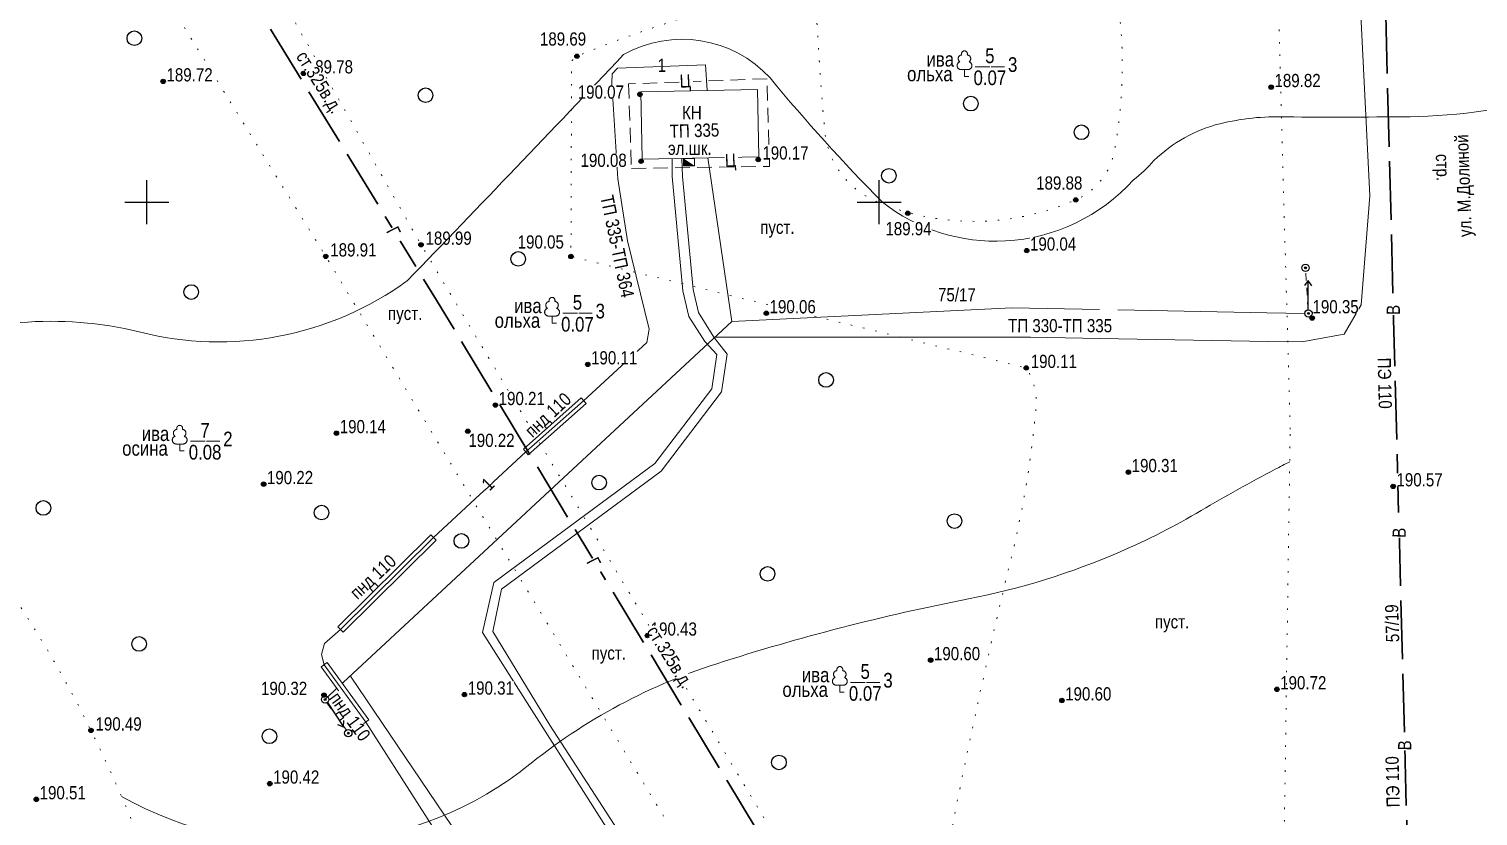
# Model space of a CAD drawing. Header units: millimetres. Extents: x 5990 to 6530, y 11480 to 11770.
# Drawn here: x 6092 to 6190.9, y 11658.1 to 11711.8 of the extents above; entities that cross this region are included whole.
import ezdxf
from ezdxf.enums import TextEntityAlignment as Align

# ---------------------------------------------------------------- set-up
doc = ezdxf.new("R2010")
doc.units = ezdxf.units.MM
for name, pattern in [('DOT', [0.5, 0, -0.5]), ('g5_01x1', [1, 0.5, -0.5]), ('g5_02x1', [1.5, 1, -0.5]), ('g5_122', [5, 4, -1]), ('g5_366', [0.85, 0.1, -0.75]), ('T_11.LINE', [1, 1, 0])]:
    doc.linetypes.add(name, pattern=pattern)
for name, color, linetype in [('02 ПЛАНОВО-ВЫСОТНОЕ ОБОСНОВАНИЕ', 7, 'Continuous'), ('03 ЗДАНИЯ И ИХ ЧАСТИ', 7, 'Continuous'), ('04 ПРОМЫШЛЕННЫЕ И СОЦ.-КУЛЬТ. ОБЪЕКТЫ', 7, 'Continuous'), ('05 ГАЗОПРОВОД', 7, 'Continuous'), ('06 ВОДОПРОВОД', 7, 'Continuous'), ('07 ЭЛЕКТРОКАБЕЛЬ', 7, 'Continuous'), ('08 ЛЭП', 7, 'Continuous'), ('13 АВТОМОБИЛЬНЫЕ ДОРОГИ', 7, 'Continuous'), ('15 РЕЛЬЕФ', 7, 'Continuous'), ('16 РАСТИТЕЛЬНОСТЬ ГРУНТЫ И БОЛОТА', 7, 'Continuous')]:
    doc.layers.add(name, color=color, linetype=linetype)
doc.styles.add('Д-431', font='ARIALNI_1.TTF', dxfattribs={"height": 0.9})
doc.styles.add('Р-131', font='ARIALN.TTF')
doc.linetypes.add('g5_119_1', pattern='A,4,-1,[31,GUGK_2005.shx,S=0.1,R=0,X=0,Y=0],0.35,[31,GUGK_2005.shx,S=0.08,R=0,X=0,Y=0],3.3,[31,GUGK_2005.shx,S=0.08,R=180,X=0,Y=0],0.35,[31,GUGK_2005.shx,S=0.1,R=180,X=0,Y=0],-1', length=10)
doc.linetypes.add('g5_119_3', pattern='A,4,-1,[31,GUGK_2005.shx,S=0.1,R=0,X=0,Y=0],4,[31,GUGK_2005.shx,S=0.1,R=180,X=0,Y=0],-1', length=10)

# ---------------------------------------------------------------- blocks, each defined once
blk = doc.blocks.new('_krest')
at = {"color": 3, "linetype": 'ByBlock', "lineweight": -2}
for p, q in [((0, -3), (0, 3)), ((-3, 0), (3, 0))]:
    blk.add_line(p, q, dxfattribs=at)
blk = doc.blocks.new('g5_115_1')
at = {"color": 0}
for points in [[(0, 0), (2, 0)], [(1.647, -0.252), (2, 0), (1.647, 0.252)]]:
    blk.add_lwpolyline(points, dxfattribs=at)
blk = doc.blocks.new('*U874')
at = {"layer": '08 ЛЭП', "xscale": 2, "yscale": 2, "zscale": 2, "rotation": 1.975981776453705}
blk.add_blockref('g5_115_1', (0, 0), dxfattribs=at)
blk = doc.blocks.new('g5_113c')
blk.add_hatch(color=1).paths.add_polyline_path([(-0.375, 0), (0.375, 0), (0, 0.25), (-0.375, 0.5)])
at = {"color": 1, "lineweight": 20}
blk.add_lwpolyline([(-0.375, 0), (0.375, 0), (0.375, 0.5), (-0.375, 0.5)], close=True, dxfattribs=at)
blk = doc.blocks.new('*U167')
at = {"color": 0, "linetype": 'Continuous', "lineweight": -2}
blk.add_wipeout([(0.206, -0.142), (5.283, 7.209), (4.872, 7.493), (-0.206, 0.142)], dxfattribs=at)
blk.add_lwpolyline([(0.206, -0.142), (5.283, 7.209), (4.872, 7.493), (-0.206, 0.142)], close=True, dxfattribs=at)
at = {"color": 0, "linetype": 'Continuous', "lineweight": 25, "style": 'Д-431'}
blk.add_attdef('N', text='', height=0.9, rotation=55.36493, dxfattribs=at).set_placement((0.557, 0.806), align=Align.MIDDLE)
blk = doc.blocks.new('*U168')
at = {"color": 0, "linetype": 'Continuous', "lineweight": -2}
blk.add_wipeout([(0.171, 0.182), (-3.361, 3.497), (-3.703, 3.133), (-0.171, -0.182)], dxfattribs=at)
blk.add_lwpolyline([(0.171, 0.182), (-3.361, 3.497), (-3.703, 3.133), (-0.171, -0.182)], close=True, dxfattribs=at)
at = {"color": 0, "linetype": 'Continuous', "lineweight": 25, "style": 'Д-431'}
blk.add_attdef('N', text='', height=0.9, rotation=136.81609, dxfattribs=at).set_placement((-0.715, 0.671), align=Align.MIDDLE)
blk = doc.blocks.new('*U169')
at = {"color": 0, "linetype": 'Continuous', "lineweight": -2}
blk.add_wipeout([(-0.198, 0.153), (-3.428, -4.016), (-3.033, -4.322), (0.198, -0.153)], dxfattribs=at)
blk.add_lwpolyline([(-0.198, 0.153), (-3.428, -4.016), (-3.033, -4.322), (0.198, -0.153)], close=True, dxfattribs=at)
at = {"color": 0, "linetype": 'Continuous', "lineweight": 25, "style": 'Д-431'}
blk.add_attdef('N', text='', height=0.9, rotation=232.23282, dxfattribs=at).set_placement((-0.6, -0.775), align=Align.MIDDLE)
blk = doc.blocks.new('g5_330')
blk.add_hatch(color=0).paths.add_polyline_path([(0.15, 0, 1), (-0.15, 0, 1)])
at = {"color": 0}
blk.add_circle((0, 0), 0.15, dxfattribs=at)
blk = doc.blocks.new('51321399')
at = {"layer": '08 ЛЭП', "xscale": 2, "yscale": 2, "zscale": 2}
blk.add_blockref('g5_115_1', (0, 0), dxfattribs=at)
blk = doc.blocks.new('g5_108a')
h = blk.add_hatch(color=0)
edge = h.paths.add_edge_path()
edge.add_arc((0, 0), 0.06, 0, 360)
at = {"color": 0, "lineweight": 25}
blk.add_circle((0, 0), 0.25, dxfattribs=at)
at = {"color": 0}
blk.add_circle((0, 0), 0.06, dxfattribs=at)
blk = doc.blocks.new('g5_368')
at = {"color": 0}
blk.add_circle((0, 0), 0.5, dxfattribs=at)
blk = doc.blocks.new('*U133')
at = {"color": 0, "linetype": 'T_11.LINE', "lineweight": -2, "style": 'Д-431'}
blk.add_attdef('V', text='', height=1, dxfattribs=at).set_placement((1.733, 0.915), align=Align.CENTER)
blk.add_attdef('R', (2.973, 0.318), '', height=1, dxfattribs=at)
blk.add_attdef('T', text='', height=1, dxfattribs=at).set_placement((1.733, 0.415), align=Align.TOP_CENTER)
at = {"color": 0, "linetype": 'DOT', "lineweight": 0}
blk.add_wipeout([(0, 0.475), (-0.237, 0.475), (-0.331, 0.492), (-0.414, 0.541), (-0.474, 0.616), (-0.503, 0.707), (-0.499, 0.802), (-0.462, 0.89), (-0.393, 0.962), (-0.312, 1.002), (-0.368, 1.052), (-0.411, 1.125), (-0.428, 1.203), (-0.42, 1.283), (-0.388, 1.357), (-0.335, 1.417), (-0.263, 1.459), (-0.188, 1.477), (-0.2, 1.572), (-0.166, 1.662), (-0.094, 1.727), (0, 1.75), (0.094, 1.727), (0.166, 1.662), (0.2, 1.572), (0.188, 1.477), (0.263, 1.459), (0.335, 1.417), (0.388, 1.357), (0.42, 1.283), (0.428, 1.203), (0.411, 1.125), (0.368, 1.052), (0.312, 1.002), (0.393, 0.962), (0.462, 0.89), (0.499, 0.802), (0.503, 0.707), (0.474, 0.616), (0.414, 0.541), (0.331, 0.492), (0.237, 0.475)], dxfattribs=at)
at = {"color": 0, "linetype": 'T_11.LINE', "lineweight": -2}
blk.add_line((0.733, 0.665), (2.733, 0.665), dxfattribs=at)
blk.add_lwpolyline([(0, 0.475), (-0.237, 0.475, -0.870665), (-0.311, 1.002, -0.721398), (-0.188, 1.476, -1.460871), (0.188, 1.476, -0.721398), (0.311, 1.002, -0.870665), (0.237, 0.475)], format="xyb", close=True, dxfattribs=at)
blk.add_lwpolyline([(0, 0.475), (0, 0), (0.3, 0)], dxfattribs=at)
at = {"color": 0, "linetype": 'T_11.LINE', "lineweight": -2, "style": 'Д-431'}
for tag, p in [('P1', (-0.767, 1.069)), ('P2', (-0.808, -0.244))]:
    blk.add_attdef(tag, text='', height=1, dxfattribs=at).set_placement(p, align=Align.RIGHT)

msp = doc.modelspace()

# ---------------------------------------------------------------- linework, layer by layer
at = {"layer": '03 ЗДАНИЯ И ИХ ЧАСТИ', "color": 7, "lineweight": 15}
for p, q in [((6141.708, 11707.699), (6133.738, 11707.539)), ((6133.738, 11707.539), (6133.83, 11702.94)), ((6141.8, 11703.1), (6141.708, 11707.699)), ((6133.83, 11702.94), (6141.8, 11703.1))]:
    msp.add_line(p, q, dxfattribs=at)
at = {"layer": '03 ЗДАНИЯ И ИХ ЧАСТИ', "color": 7, "linetype": 'g5_02x1', "lineweight": 15}
msp.add_lwpolyline([(6142.512, 11702.446), (6142.352, 11708.431), (6132.897, 11708.082), (6133.087, 11702.302)], close=True, dxfattribs=at)
at = {"layer": '07 ЭЛЕКТРОКАБЕЛЬ', "color": 1, "linetype": 'g5_119_3', "lineweight": 20, "flags": 128}
for points in [[(6138.301, 11703.03), (6139.942, 11691.864), (6159.08, 11692.78), (6165.043, 11692.669)], [(6166.292, 11692.646), (6176.472, 11692.457)], [(6176.472, 11692.457), (6179.06, 11692.409)], [(6113.91, 11667.63), (6130.46, 11643.16), (6134.578, 11637.193)]]:
    msp.add_lwpolyline(points, dxfattribs=at)
at = {"layer": '07 ЭЛЕКТРОКАБЕЛЬ', "color": 1, "linetype": 'g5_119_1', "lineweight": 20, "flags": 128}
for points in [[(6144.38, 11637.242), (6140.071, 11643.612), (6122.923, 11670.619), (6123.688, 11674.036), (6134.677, 11682.163), (6138.573, 11687.263), (6138.931, 11689.593), (6138.112, 11690.493), (6137.014, 11692.201), (6136.606, 11693.961), (6135.88, 11701.75), (6135.868, 11702.981)], [(6138.72, 11690.78), (6139.63, 11689.62), (6139.24, 11687.05), (6135.13, 11681.63), (6124.21, 11673.57), (6123.62, 11670.68), (6127.53, 11664.29), (6140.64, 11644.02), (6145.155, 11637.246)]]:
    msp.add_lwpolyline(points, dxfattribs=at)
at = {"layer": '07 ЭЛЕКТРОКАБЕЛЬ', "color": 1, "linetype": 'g5_119_3', "lineweight": 20}
msp.add_lwpolyline([(6139.942, 11691.864), (6112.162, 11666.057)], dxfattribs=at)
at = {"layer": '15 РЕЛЬЕФ', "color": 7, "lineweight": 15}
for points in [[(6101.12, 11708.25), (6101.12, 11708.25)], [(6110.7, 11708.8), (6110.7, 11708.8)], [(6160.08, 11696.7), (6160.08, 11696.7)], [(6142.3, 11692.42), (6142.3, 11692.42)], [(6130.11, 11688.93), (6130.11, 11688.93)], [(6123.8, 11686.15), (6123.8, 11686.15)], [(6112.95, 11684.23), (6112.95, 11684.23)], [(6107.98, 11680.75), (6107.98, 11680.75)], [(6134.18, 11670.41), (6134.18, 11670.41)], [(6153.52, 11668.73), (6153.52, 11668.73)], [(6121.69, 11666.38), (6121.69, 11666.38)], [(6108.4, 11660.3), (6108.4, 11660.3)], [(6092.46, 11659.23), (6092.46, 11659.23)]]:
    msp.add_lwpolyline(points, dxfattribs=at)
at = {"layer": '15 РЕЛЬЕФ', "color": 32, "lineweight": 15, "ltscale": 0.5}
msp.add_lwpolyline([(6178.034, 11682.278, 0.002391), (6177.041, 11681.763, 0.002391)], format="xyb", dxfattribs=at)

# ---------------------------------------------------------------- block references
at = {"layer": '02 ПЛАНОВО-ВЫСОТНОЕ ОБОСНОВАНИЕ', "color": 94, "xscale": 0.5, "yscale": 0.5, "zscale": 0.5}
for p in [(6100, 11700), (6150, 11700)]:
    msp.add_blockref('_krest', p, dxfattribs=at)
at = {"layer": '02 ПЛАНОВО-ВЫСОТНОЕ ОБОСНОВАНИЕ', "lineweight": 25, "xscale": 0.5, "yscale": 0.5, "zscale": 0.5}
for p in [(6100, 11700), (6150, 11700)]:
    msp.add_blockref('_krest', p, dxfattribs=at)
at = {"layer": '07 ЭЛЕКТРОКАБЕЛЬ', "color": 1, "lineweight": 15}
msp.add_blockref('g5_113c', (6137.013, 11702.493), dxfattribs=at)
at = {"layer": '08 ЛЭП', "color": 7, "lineweight": 15, "zscale": 0.5}
msp.add_blockref('g5_108a', (6179.11, 11695.52, 190.35), dxfattribs=at)
at = {"layer": '08 ЛЭП', "color": 1, "lineweight": -2, "xscale": 0.5, "yscale": 0.5, "zscale": 0.5, "rotation": 89.63872524430748}
msp.add_blockref('51321399', (6179.293, 11692.658), dxfattribs=at)
at = {"layer": '08 ЛЭП', "color": 7, "lineweight": -2, "xscale": 0.5, "yscale": 0.5, "zscale": 0.5, "rotation": 301.2799355488045}
msp.add_blockref('*U874', (6112.334, 11665.849), dxfattribs=at)
at = {"layer": '15 РЕЛЬЕФ', "color": 7, "lineweight": 15}
for p in [(6129.367, 11709.966), (6110.7, 11708.8), (6101.12, 11708.25), (6176.77, 11707.86), (6133.67, 11707.37, 190.07), (6141.75, 11702.91, 190.17), (6133.75, 11702.8, 190.08), (6163.425, 11700.159), (6151.96, 11699.25, 189.94), (6118.723, 11697.101), (6112.221, 11696.301), (6128.96, 11696.298), (6160.08, 11696.7), (6142.3, 11692.42), (6179.567, 11692.089, 190.35), (6130.11, 11688.93), (6160.047, 11688.688), (6123.8, 11686.15), (6112.95, 11684.23), (6121.92, 11684.36, 190.22), (6167.02, 11681.57), (6107.98, 11680.75), (6185.1, 11680.6), (6134.18, 11670.41), (6153.52, 11668.73), (6121.69, 11666.38), (6177.16, 11666.74), (6162.48, 11665.98), (6096.191, 11663.933), (6108.4, 11660.3), (6092.46, 11659.23)]:
    msp.add_blockref('g5_330', p, dxfattribs=at)
at = {"layer": '16 РАСТИТЕЛЬНОСТЬ ГРУНТЫ И БОЛОТА', "color": 7, "lineweight": 15}
for p in [(6099.153, 11711.199), (6119.034, 11707.307), (6156.263, 11706.734), (6163.817, 11704.777), (6150.669, 11701.807), (6125.36, 11696.135), (6103.036, 11693.868), (6146.379, 11687.866), (6130.886, 11680.857), (6092.939, 11679.124), (6111.934, 11678.81), (6155.148, 11678.228), (6121.481, 11676.87), (6142.384, 11674.626), (6099.475, 11669.838), (6108.375, 11663.533), (6143.163, 11661.749)]:
    msp.add_blockref('g5_368', p, dxfattribs=at)

# ---------------------------------------------------------------- texts
at = {"color": 4, "lineweight": 25, "insert": (6185.034, 11671.252), "char_height": 0.9, "attachment_point": 5, "rotation": 91.74512, "style": 'Д-431', "bg_fill": 3, "box_fill_scale": 1, "bg_fill_color": 256, "bg_fill_transparency": 0}
msp.add_mtext('\\A1;{\\C4;57/19}', dxfattribs=at)
at = {"layer": '15 РЕЛЬЕФ', "color": 7, "lineweight": 25, "char_height": 0.9, "attachment_point": 1, "style": 'Д-431'}
for s, insert in [('189.69', (6126.845, 11711.6)), ('189.88', (6160.724, 11701.767)), ('189.91', (6112.529, 11697.197)), ('189.99', (6119.031, 11697.997)), ('190.05', (6125.324, 11697.739)), ('190.11', (6160.355, 11689.584)), ('190.49', (6096.499, 11664.829))]:
    msp.add_mtext(s, dxfattribs=dict(at, insert=insert))

# ---------------------------------------------------------------- next in the draw order: linework, layer by layer
at = {"layer": '06 ВОДОПРОВОД', "color": 82, "linetype": 'g5_122', "lineweight": 30}
msp.add_lwpolyline([(6184.326, 11722.789), (6186.69, 11632.129)], dxfattribs=at)

# ---------------------------------------------------------------- next in the draw order: block references
at = {"layer": '07 ЭЛЕКТРОКАБЕЛЬ', "color": 1, "lineweight": 15, "rotation": 169.3507397290279}
for name, p in [('*U167', (6119.573, 11677.112, 189.133)), ('*U168', (6112.105, 11668.415, 188.761))]:
    msp.add_blockref(name, p, dxfattribs=at)

# ---------------------------------------------------------------- next in the draw order: texts
at = {"color": 4, "lineweight": 25, "insert": (6155.313, 11693.678), "char_height": 0.9, "attachment_point": 5, "rotation": 359.60609, "style": 'Д-431', "bg_fill": 3, "box_fill_scale": 1, "bg_fill_color": 256, "bg_fill_transparency": 0}
msp.add_mtext('\\A1;{\\C4;75/17}', dxfattribs=at)
at = {"layer": '07 ЭЛЕКТРОКАБЕЛЬ', "color": 7, "lineweight": 25, "char_height": 0.9, "attachment_point": 1, "style": 'Д-431', "bg_fill": 3, "box_fill_scale": 1, "bg_fill_color": 256, "bg_fill_transparency": 0}
for s, insert, width, rotation in [('\\pi0.1575;1', (6134.709, 11709.792), 0.65819, 1.10011), ('\\pi0.50956;ТП 335-ТП 364', (6131.737, 11701.056), 7.98338, 281.79936), ('\\pi0.47417;пнд 110', (6125.374, 11684.21), 4.64165, 43.04697), ('\\pi0.1575;1', (6122.652, 11680.773), 0.65819, 44.6818)]:
    msp.add_mtext(s, dxfattribs=dict(at, insert=insert, width=width, rotation=rotation))

# ---------------------------------------------------------------- next in the draw order: linework, layer by layer
at = {"layer": '07 ЭЛЕКТРОКАБЕЛЬ', "color": 1, "linetype": 'g5_119_1', "lineweight": 20, "flags": 128}
msp.add_lwpolyline([(6136.533, 11702.994), (6136.58, 11701.75), (6137.3, 11694.05), (6137.66, 11692.47), (6138.72, 11690.78), (6160.34, 11690.79), (6165.072, 11690.706), (6176.576, 11690.501), (6178.87, 11690.46), (6181.76, 11691), (6182.92, 11693), (6183.5, 11700.44), (6182.183, 11726.996), (6182.183, 11726.996), (6181.84, 11734.12), (6181.253, 11750)], dxfattribs=at)

# ---------------------------------------------------------------- next in the draw order: block references
at = {"layer": '07 ЭЛЕКТРОКАБЕЛЬ', "color": 1, "lineweight": 15, "rotation": 169.3507397290279}
msp.add_blockref('*U169', (6125.882, 11682.951, 189.133), dxfattribs=at)

# ---------------------------------------------------------------- next in the draw order: texts
at = {"layer": '07 ЭЛЕКТРОКАБЕЛЬ', "color": 7, "lineweight": 25, "char_height": 0.9, "attachment_point": 1, "style": 'Д-431', "bg_fill": 3, "box_fill_scale": 1, "bg_fill_color": 256, "bg_fill_transparency": 0}
for s, insert, width, rotation in [('\\pi0.47417;пнд 110', (6113.427, 11673.154), 4.64165, 43.04697), ('пнд 110', (6113.145, 11666.66), 3.89811, 306.00128)]:
    msp.add_mtext(s, dxfattribs=dict(at, insert=insert, width=width, rotation=rotation))

# ---------------------------------------------------------------- next in the draw order: linework, layer by layer
at = {"layer": '05 ГАЗОПРОВОД', "color": 1, "linetype": 'g5_122', "lineweight": 30, "flags": 128}
msp.add_lwpolyline([(6084.646, 11750), (6102.968, 11720.772), (6119.784, 11693.312), (6136.63, 11665.445), (6143.952, 11653.316), (6162.772, 11619.846), (6165.347, 11615.291), (6194.317, 11568.549), (6216.633, 11532.809), (6218.667, 11529.551), (6236.089, 11504.862), (6239.566, 11500)], dxfattribs=at)
at = {"layer": '07 ЭЛЕКТРОКАБЕЛЬ', "color": 1, "linetype": 'g5_119_1', "lineweight": 15, "flags": 128}
msp.add_lwpolyline([(6138.251, 11707.651), (6138.143, 11709.394), (6132.149, 11709.147), (6131.77, 11708.763), (6131.755, 11708.148), (6132.156, 11701.589), (6132.828, 11697.358), (6134.292, 11691.331), (6134.144, 11690.412), (6129.827, 11686.451), (6125.882, 11682.951), (6119.573, 11677.112), (6113.225, 11670.826), (6112.138, 11669.874), (6112.138, 11669.874), (6111.93, 11669.12), (6112.105, 11668.415), (6112.105, 11668.415), (6114.964, 11664.504), (6125.105, 11648.614), (6132.604, 11637.183), (6135.399, 11632.923), (6142.685, 11621.596), (6146.752, 11614.767), (6149.352, 11610.159), (6154.374, 11601.26), (6158.475, 11593.549), (6158.475, 11593.549), (6161.26, 11588.618), (6169.163, 11575.217), (6177.243, 11562.632), (6192.688, 11539.297), (6192.688, 11539.297), (6195.381, 11535.02), (6197.954, 11531.142), (6197.954, 11531.142)], dxfattribs=at)
at = {"layer": '08 ЛЭП', "color": 7, "linetype": 'g5_01x1', "lineweight": 15}
msp.add_lwpolyline([(6112.293, 11665.821), (6113.625, 11663.961)], dxfattribs=at)
at = {"layer": '15 РЕЛЬЕФ', "color": 32, "lineweight": 15, "ltscale": 0.5}
for points in [[(6197.189, 11707.563, -0.0659), (6186.817, 11705.85, -0.004927), (6177.738, 11705.825, 0.070197), (6173.27, 11705.36, 0.133583), (6168.768, 11702.848, -0.053013), (6167.361, 11701.524, -0.197363), (6158.635, 11697.359, -0.180692), (6150.224, 11700, -0.021353), (6142.557, 11708.486, 0.349514), (6132.56, 11710.078, -0.001767), (6117.801, 11694.647, -0.223422), (6099.472, 11691.15, 0.080616), (6091.367, 11691.786, 0.143555), (6082.456, 11688.354, 0.158224), (6079.016, 11683.372, -0.283604), (6071.2, 11676.408)], [(6177.041, 11681.763, 0.012378), (6171.987, 11678.947, -0.030955), (6166.454, 11676.129, -0.054138), (6156.103, 11672.916, 0.029606), (6138.921, 11668.492, 0.0964), (6125.496, 11661.098, -0.296542), (6098.277, 11659.433, -0.296542)]]:
    msp.add_lwpolyline(points, format="xyb", dxfattribs=at)

# ---------------------------------------------------------------- next in the draw order: block references
at = {"layer": '08 ЛЭП', "color": 7, "lineweight": 15, "rotation": 61.20292780669515}
for p in [(6112.174, 11666.041), (6113.76, 11663.75)]:
    msp.add_blockref('g5_108a', p, dxfattribs=at)
at = {"layer": '15 РЕЛЬЕФ', "color": 7, "lineweight": 15}
msp.add_blockref('g5_330', (6112.1, 11666.35, 190.32), dxfattribs=at)

# ---------------------------------------------------------------- next in the draw order: texts
at = {"layer": '03 ЗДАНИЯ И ИХ ЧАСТИ', "color": 7, "lineweight": 25, "char_height": 0.9, "attachment_point": 1, "rotation": 2.62602, "style": 'Д-431', "bg_fill": 3, "box_fill_scale": 1, "bg_fill_color": 256, "bg_fill_transparency": 0}
for insert in [(6136.362, 11708.716), (6139.451, 11703.297)]:
    msp.add_mtext('Ц', dxfattribs=dict(at, insert=insert))
at = {"layer": '05 ГАЗОПРОВОД', "color": 7, "lineweight": 25, "char_height": 0.9, "width": 1.04517, "attachment_point": 1, "rotation": 297.11207, "line_spacing_factor": 0.6, "style": 'Д-431', "bg_fill": 3, "box_fill_scale": 1, "bg_fill_color": 256, "bg_fill_transparency": 0}
for insert in [(6117.124, 11698.448), (6130.789, 11675.862)]:
    msp.add_mtext('Г', dxfattribs=dict(at, insert=insert))
at = {"layer": '06 ВОДОПРОВОД', "color": 7, "lineweight": 25, "char_height": 0.9, "attachment_point": 1, "rotation": 88.74923, "line_spacing_factor": 0.6, "style": 'Д-431', "bg_fill": 3, "box_fill_scale": 1, "bg_fill_color": 256, "bg_fill_transparency": 0}
for insert in [(6184.652, 11692.318), (6185.049, 11677.099), (6185.428, 11662.583)]:
    msp.add_mtext('В', dxfattribs=dict(at, insert=insert))
at = {"layer": '06 ВОДОПРОВОД', "color": 7, "lineweight": 25, "insert": (6184.937, 11689.399), "char_height": 0.9, "attachment_point": 1, "rotation": 271.31759, "style": 'Д-431', "bg_fill": 3, "box_fill_scale": 1, "bg_fill_color": 256, "bg_fill_transparency": 0}
msp.add_mtext('ПЭ 110', dxfattribs=at)
at = {"layer": '07 ЭЛЕКТРОКАБЕЛЬ', "color": 7, "lineweight": 25, "insert": (6135.588, 11704.136), "char_height": 0.9, "attachment_point": 1, "style": 'Д-431', "bg_fill": 3, "box_fill_scale": 1, "bg_fill_color": 256, "bg_fill_transparency": 0}
msp.add_mtext('эл.шк.', dxfattribs=at)
at = {"layer": '13 АВТОМОБИЛЬНЫЕ ДОРОГИ', "color": 7, "lineweight": 25, "insert": (6188.905, 11703.315), "char_height": 0.9, "attachment_point": 1, "rotation": 272.11195, "style": 'Д-431', "bg_fill": 3, "box_fill_scale": 1, "bg_fill_color": 256, "bg_fill_transparency": 0}
msp.add_mtext('стр.', dxfattribs=at)
at = {"layer": '15 РЕЛЬЕФ', "color": 7, "lineweight": 25, "char_height": 0.9, "attachment_point": 1, "style": 'Д-431', "bg_fill": 3, "box_fill_scale": 1, "bg_fill_color": 256, "bg_fill_transparency": 0}
for s, insert in [('189.72', (6101.345, 11709.15)), ('189.78', (6110.925, 11709.7)), ('190.07', (6129.426, 11707.973)), ('189.82', (6176.995, 11708.76)), ('190.08', (6129.616, 11703.316)), ('190.17', (6142.031, 11703.817)), ('190.06', (6142.525, 11693.32)), ('190.35', (6179.591, 11693.317)), ('190.11', (6130.335, 11689.83)), ('190.21', (6124.025, 11687.05)), ('190.14', (6113.175, 11685.13)), ('190.22', (6121.959, 11684.193)), ('190.22', (6108.205, 11681.65)), ('190.57', (6185.325, 11681.5)), ('190.43', (6134.405, 11671.31)), ('190.72', (6177.385, 11667.64)), ('190.32', (6107.8, 11667.257)), ('190.31', (6121.915, 11667.28)), ('190.42', (6108.625, 11661.2)), ('190.51', (6092.685, 11660.13))]:
    msp.add_mtext(s, dxfattribs=dict(at, insert=insert))

# ---------------------------------------------------------------- next in the draw order: linework, layer by layer
at = {"layer": '04 ПРОМЫШЛЕННЫЕ И СОЦ.-КУЛЬТ. ОБЪЕКТЫ', "color": 7, "linetype": 'g5_366', "lineweight": 15}
msp.add_lwpolyline([(6151.829, 11644.159), (6179.447, 11595.729), (6177.663, 11656.864), (6178.066, 11684.497), (6176.87, 11727.63), (6175.136, 11747.259), (6175.136, 11747.259)], dxfattribs=at)
at = {"layer": '08 ЛЭП', "color": 7, "linetype": 'g5_01x1', "lineweight": 15}
msp.add_lwpolyline([(6179.293, 11692.658), (6179.123, 11695.27)], dxfattribs=at)

# ---------------------------------------------------------------- next in the draw order: block references
at = {"layer": '08 ЛЭП', "color": 7, "lineweight": 15, "zscale": 0.5}
msp.add_blockref('g5_108a', (6179.31, 11692.41, 190.35), dxfattribs=at)

# ---------------------------------------------------------------- next in the draw order: texts
at = {"layer": '06 ВОДОПРОВОД', "color": 7, "lineweight": 25, "insert": (6184.65, 11658.672), "char_height": 0.9, "attachment_point": 1, "rotation": 91.31759, "style": 'Д-431', "bg_fill": 3, "box_fill_scale": 1, "bg_fill_color": 256, "bg_fill_transparency": 0}
msp.add_mtext('ПЭ 110', dxfattribs=at)
at = {"layer": '07 ЭЛЕКТРОКАБЕЛЬ', "color": 7, "lineweight": 25, "insert": (6135.691, 11705.291), "char_height": 0.9, "attachment_point": 1, "rotation": 1.79961, "style": 'Д-431', "bg_fill": 3, "box_fill_scale": 1, "bg_fill_color": 256, "bg_fill_transparency": 0}
msp.add_mtext('ТП 335', dxfattribs=at)
at = {"layer": '13 АВТОМОБИЛЬНЫЕ ДОРОГИ', "color": 7, "lineweight": 25, "insert": (6189.574, 11697.615), "char_height": 0.9, "attachment_point": 1, "rotation": 92.10126, "style": 'Р-131', "bg_fill": 3, "box_fill_scale": 1, "bg_fill_color": 256, "bg_fill_transparency": 0}
msp.add_mtext('ул. М.Долиной', dxfattribs=at)

# ---------------------------------------------------------------- next in the draw order: texts
at = {"layer": '03 ЗДАНИЯ И ИХ ЧАСТИ', "color": 7, "lineweight": 25, "insert": (6136.547, 11706.568), "char_height": 0.9, "attachment_point": 1, "style": 'Р-131'}
msp.add_mtext('КН', dxfattribs=at)
at = {"layer": '15 РЕЛЬЕФ', "color": 7, "lineweight": 25, "char_height": 0.9, "attachment_point": 1, "style": 'Д-431', "bg_fill": 3, "box_fill_scale": 1, "bg_fill_color": 256, "bg_fill_transparency": 0}
for s, insert in [('189.94', (6150.43, 11698.645)), ('190.04', (6160.305, 11697.6)), ('190.31', (6167.245, 11682.47)), ('190.60', (6153.745, 11669.63)), ('190.60', (6162.705, 11666.88))]:
    msp.add_mtext(s, dxfattribs=dict(at, insert=insert))

# ---------------------------------------------------------------- next in the draw order: linework, layer by layer
at = {"layer": '16 РАСТИТЕЛЬНОСТЬ ГРУНТЫ И БОЛОТА', "color": 7, "linetype": 'g5_366', "lineweight": 15, "elevation": 190.71, "flags": 128}
msp.add_lwpolyline([(6104.886, 11639.336, 0.058273), (6096.191, 11663.933, 0.083275), (6081.283, 11684.711, -0.109832), (6077.876, 11695.846), (6076.474, 11713.359, -0.268349), (6081.375, 11723.65, -0.115909), (6092.404, 11727.943, -0.414664), (6092.912, 11727.56), (6112.221, 11696.301), (6150.272, 11633.231, -0.172122), (6149.055, 11627.43, 0.029674), (6142.75, 11615.564, 1.557195)], format="xyb", dxfattribs=at)

# ---------------------------------------------------------------- next in the draw order: block references
at = {"layer": '16 РАСТИТЕЛЬНОСТЬ ГРУНТЫ И БОЛОТА', "color": 7, "linetype": 'T_11.LINE', "lineweight": 15}
ref = msp.add_blockref('*U133', (6102.247, 11683.017), dxfattribs=at)
ref.add_attrib('V', '7', dxfattribs={"layer": '0', "color": 0, "linetype": 'T_11.LINE', "lineweight": -2, "height": 1, "style": 'Д-431'}).set_placement((6103.98, 11683.931), align=Align.CENTER)
ref.add_attrib('T', '0.08', dxfattribs={"layer": '0', "color": 0, "linetype": 'T_11.LINE', "lineweight": -2, "height": 1, "style": 'Д-431'}).set_placement((6103.98, 11683.431), align=Align.TOP_CENTER)
ref.add_attrib('R', '2', (6105.219, 11683.334), dxfattribs={"layer": '0', "color": 0, "linetype": 'T_11.LINE', "lineweight": -2, "height": 1, "style": 'Д-431'})
ref.add_attrib('P1', 'осина', dxfattribs={"layer": '0', "color": 0, "linetype": 'T_11.LINE', "lineweight": -2, "height": 1, "style": 'Д-431'}).set_placement((6101.439, 11682.695), align=Align.RIGHT)
ref.add_attrib('P2', 'ива', dxfattribs={"layer": '0', "color": 0, "linetype": 'T_11.LINE', "lineweight": -2, "height": 1, "style": 'Д-431'}).set_placement((6101.537, 11683.696), align=Align.RIGHT)

# ---------------------------------------------------------------- next in the draw order: linework, layer by layer
at = {"layer": '16 РАСТИТЕЛЬНОСТЬ ГРУНТЫ И БОЛОТА', "color": 7, "linetype": 'g5_366', "lineweight": 15, "elevation": 189.6, "flags": 128}
msp.add_lwpolyline([(6175.373, 11750), (6175.136, 11747.259, -0.321512), (6174.445, 11746.452), (6142.617, 11746.719, 0.148064), (6141.35, 11746.347, 0.331793), (6140.557, 11744.179, -0.05048), (6145.336, 11719.248, 0.36516), (6148.825, 11715.612, -0.016661), (6158.973, 11716.045, -0.10286), (6165.547, 11714.741, -0.263401), (6166.3, 11713.76, -0.081432), (6166.068, 11703.497, -0.247054), (6163.425, 11700.159, -0.206869), (6149.838, 11700.039, -0.277127), (6146.286, 11704.901, -0.009218), (6145.767, 11712.112, 0.545008), (6142.389, 11714.119, 0.042568), (6129.367, 11709.966, 0.370643), (6129.004, 11709.246), (6128.96, 11696.298), (6160.047, 11688.688, -0.166245), (6160.714, 11685.981, -0.03762), (6159.038, 11675.789, 0.018328), (6152.836, 11645.441, -0.25577), (6151.829, 11644.159, -0.335272), (6150.151, 11644.575), (6118.723, 11697.101), (6099.22, 11731.558, -0.012282), (6113.75, 11742.808, -0.010686), (6123.977, 11750)], format="xyb", dxfattribs=at)

# ---------------------------------------------------------------- next in the draw order: block references
at = {"layer": '16 РАСТИТЕЛЬНОСТЬ ГРУНТЫ И БОЛОТА', "color": 7, "linetype": 'T_11.LINE', "lineweight": 15}
ref = msp.add_blockref('*U133', (6155.829, 11708.584), dxfattribs=at)
ref.add_attrib('V', '5', dxfattribs={"layer": '0', "color": 0, "linetype": 'T_11.LINE', "lineweight": -2, "height": 1, "style": 'Д-431'}).set_placement((6157.562, 11709.499), align=Align.CENTER)
ref.add_attrib('T', '0.07', dxfattribs={"layer": '0', "color": 0, "linetype": 'T_11.LINE', "lineweight": -2, "height": 1, "style": 'Д-431'}).set_placement((6157.562, 11708.999), align=Align.TOP_CENTER)
ref.add_attrib('R', '3', (6158.801, 11708.902), dxfattribs={"layer": '0', "color": 0, "linetype": 'T_11.LINE', "lineweight": -2, "height": 1, "style": 'Д-431'})
ref.add_attrib('P1', 'ольха', dxfattribs={"layer": '0', "color": 0, "linetype": 'T_11.LINE', "lineweight": -2, "height": 1, "style": 'Д-431'}).set_placement((6155.021, 11708.263), align=Align.RIGHT)
ref.add_attrib('P2', 'ива', dxfattribs={"layer": '0', "color": 0, "linetype": 'T_11.LINE', "lineweight": -2, "height": 1, "style": 'Д-431'}).set_placement((6155.119, 11709.263), align=Align.RIGHT)
ref = msp.add_blockref('*U133', (6127.671, 11691.752), dxfattribs=at)
ref.add_attrib('V', '5', dxfattribs={"layer": '0', "color": 0, "linetype": 'T_11.LINE', "lineweight": -2, "height": 1, "style": 'Д-431'}).set_placement((6129.404, 11692.667), align=Align.CENTER)
ref.add_attrib('T', '0.07', dxfattribs={"layer": '0', "color": 0, "linetype": 'T_11.LINE', "lineweight": -2, "height": 1, "style": 'Д-431'}).set_placement((6129.404, 11692.167), align=Align.TOP_CENTER)
ref.add_attrib('R', '3', (6130.644, 11692.07), dxfattribs={"layer": '0', "color": 0, "linetype": 'T_11.LINE', "lineweight": -2, "height": 1, "style": 'Д-431'})
ref.add_attrib('P1', 'ольха', dxfattribs={"layer": '0', "color": 0, "linetype": 'T_11.LINE', "lineweight": -2, "height": 1, "style": 'Д-431'}).set_placement((6126.863, 11691.43), align=Align.RIGHT)
ref.add_attrib('P2', 'ива', dxfattribs={"layer": '0', "color": 0, "linetype": 'T_11.LINE', "lineweight": -2, "height": 1, "style": 'Д-431'}).set_placement((6126.962, 11692.431), align=Align.RIGHT)
ref = msp.add_blockref('*U133', (6147.318, 11666.544), dxfattribs=at)
ref.add_attrib('V', '5', dxfattribs={"layer": '0', "color": 0, "linetype": 'T_11.LINE', "lineweight": -2, "height": 1, "style": 'Д-431'}).set_placement((6149.051, 11667.459), align=Align.CENTER)
ref.add_attrib('T', '0.07', dxfattribs={"layer": '0', "color": 0, "linetype": 'T_11.LINE', "lineweight": -2, "height": 1, "style": 'Д-431'}).set_placement((6149.051, 11666.959), align=Align.TOP_CENTER)
ref.add_attrib('R', '3', (6150.291, 11666.862), dxfattribs={"layer": '0', "color": 0, "linetype": 'T_11.LINE', "lineweight": -2, "height": 1, "style": 'Д-431'})
ref.add_attrib('P1', 'ольха', dxfattribs={"layer": '0', "color": 0, "linetype": 'T_11.LINE', "lineweight": -2, "height": 1, "style": 'Д-431'}).set_placement((6146.51, 11666.223), align=Align.RIGHT)
ref.add_attrib('P2', 'ива', dxfattribs={"layer": '0', "color": 0, "linetype": 'T_11.LINE', "lineweight": -2, "height": 1, "style": 'Д-431'}).set_placement((6146.609, 11667.223), align=Align.RIGHT)

# ---------------------------------------------------------------- next in the draw order: texts
at = {"layer": '04 ПРОМЫШЛЕННЫЕ И СОЦ.-КУЛЬТ. ОБЪЕКТЫ', "color": 7, "lineweight": 25, "char_height": 0.9, "attachment_point": 1, "style": 'Д-431', "bg_fill": 3, "box_fill_scale": 1, "bg_fill_color": 256, "bg_fill_transparency": 0}
for insert in [(6141.88, 11698.743), (6116.469, 11692.859), (6168.831, 11671.803), (6130.37, 11669.667)]:
    msp.add_mtext('пуст.', dxfattribs=dict(at, insert=insert))
at = {"layer": '05 ГАЗОПРОВОД', "color": 7, "lineweight": 25, "char_height": 0.9, "attachment_point": 1, "rotation": 302.15885, "style": 'Д-431', "bg_fill": 3, "box_fill_scale": 1, "bg_fill_color": 256, "bg_fill_transparency": 0}
for insert in [(6110.921, 11710.439), (6134.856, 11671.187)]:
    msp.add_mtext('ст.325в.д.', dxfattribs=dict(at, insert=insert))
at = {"layer": '07 ЭЛЕКТРОКАБЕЛЬ', "color": 7, "lineweight": 25, "insert": (6158.805, 11692.028), "char_height": 0.9, "attachment_point": 1, "rotation": 359.95006, "style": 'Д-431', "bg_fill": 3, "box_fill_scale": 1, "bg_fill_color": 256, "bg_fill_transparency": 0}
msp.add_mtext('ТП 330-ТП 335', dxfattribs=at)

doc.saveas('drawing.dxf')
